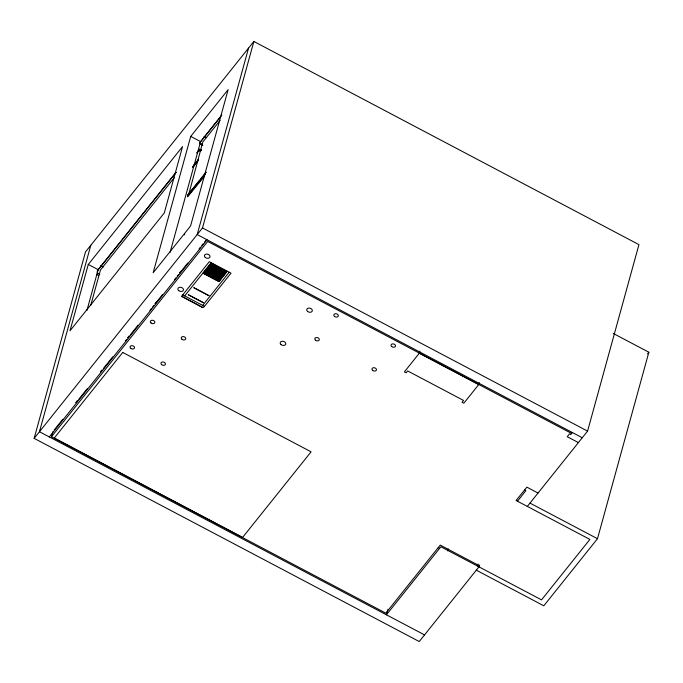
<?xml version="1.0" encoding="UTF-8"?>
<svg xmlns="http://www.w3.org/2000/svg" width="683" height="683" viewBox="0 0 683 683"><rect width="100%" height="100%" fill="white"/><g stroke="black" fill="none" stroke-linecap="round" stroke-linejoin="round"><path stroke-width="1.02" d="M52.856 431.673L51.456 436.744L385.801 613.146L440.236 545.102L479.714 565.934L419.225 641.542L34.15 438.366L85.512 251.882L253.863 41.458L638.938 244.634L587.576 431.118L527.336 506.41M90.822 245.248L39.46 431.733L424.536 634.908M88.286 264.441L70.008 330.785L164.279 212.959L182.549 146.614L88.286 264.441L98.164 269.648L86.92 310.483M98.728 275.633L96.926 274.583M90.745 305.335L100.495 269.93L174.199 177.811M190.719 136.395L153.163 272.756L190.574 225.996L228.131 89.635L190.719 136.395L200.597 141.612L170.101 252.334M197.088 152.685L199.778 149.261L201.485 150.166M204.695 176.001L187.629 196.764L187.885 194.826L205.848 172.372M184.521 234.892L184.692 234.278M248.552 48.092L197.191 234.576L582.266 437.752M34.15 438.366L202.492 227.943L253.863 41.458M203.167 273.183L218.97 281.524L226.927 271.569L218.953 281.567L203.15 273.234L211.124 263.237L226.927 271.569L211.124 263.237M204.302 272.713L219.132 280.482M205.899 270.724L220.729 278.493M206.164 270.391L220.993 278.16M206.428 270.058L221.258 277.827M206.693 269.725L221.523 277.494M206.958 269.392L221.787 277.161M207.222 269.059L222.052 276.828M207.683 268.487L222.513 276.256M207.948 268.154L222.778 275.923M208.213 267.821L223.042 275.591M208.477 267.488L223.307 275.258M208.75 267.164L223.572 274.925M209.015 266.831L223.836 274.6M210.603 264.842L225.433 272.602M210.868 264.509L225.697 272.278M211.132 264.176L225.962 271.945M202.305 307.299A1.426 1.016 15.4 0 0 203.944 307.009L231.008 273.174L209.28 261.709L181.567 296.354L202.305 307.299L181.806 296.302M479.295 382.531L478.732 384.58L463.817 403.218L462.041 402.278L463.526 400.426L407.666 370.946L406.172 372.807L404.396 371.868L419.311 353.231L419.874 351.173M387.944 609.338L386.441 614.802L440.876 546.759L541.534 599.87L589.89 539.425L516.075 500.477L524.587 490.001L525.876 490.684L517.458 501.202M447.681 550.891L448.244 548.842M477.451 566.079L478.015 564.03M478.971 566.864L479.475 565.037M476.316 570.177L543.813 605.795L597.488 538.708L648.85 352.232L613.223 333.432M97.618 270.331L176.052 172.295M199.718 142.696L221.847 115.034M97.08 271.219L176.171 172.364M199.837 142.756L220.669 116.725M220.071 120.447L202.774 142.064L188.517 195.159M196.781 153.009L199.778 149.261M193.562 165.388L198.181 159.617M192.794 166.848L196.755 161.905M192.683 167.267L198.616 159.848M193.041 167.087L197.694 161.273M199.598 180.534L187.885 194.826M200.93 178.869L202.262 177.213M203.594 175.548L206.249 172.218M187.441 196.456L205.404 174.003M75.856 402.577L77.188 400.912M100.486 371.783L101.818 370.118M127.781 337.667L129.113 336.002M155.084 303.542L156.416 301.877M179.714 272.756L181.046 271.091M54.188 430.008L62.827 419.208M76.129 402.586L77.452 400.921M78.784 399.265L87.433 388.456M100.725 371.834L102.057 370.177M103.389 368.513L112.695 356.876M125.331 341.09L126.654 339.425M127.986 337.761L129.318 336.104M130.649 334.439L137.957 325.296M149.927 310.338L151.259 308.673M152.582 307.017L153.914 305.352M155.246 303.687L162.563 294.544M174.524 279.586L175.855 277.93M177.187 276.265L178.519 274.6M179.842 272.944L187.825 262.964M199.129 248.843L200.461 247.178M201.784 245.513L203.116 243.857M204.448 242.192L206.437 239.699M49.33 436.941L207.06 239.784M51.456 436.744L207.7 241.441L571.645 433.466M184.658 295.893L211.201 262.724M202.68 305.395L229.215 272.227M524.587 490.001L526.875 487.15L538.033 493.041M572.388 432.535L570.792 434.533L569.511 433.85L567.231 436.71L578.39 442.593M647.527 353.888L648.85 352.232M204.021 136.352L206.633 137.727M199.624 142.969L202.356 144.412M200.128 143.959L202.86 145.402M199.752 149.355L201.502 150.286M198.762 150.533L200.64 151.524M202.492 227.943L587.576 431.118M419.311 353.231L478.732 384.58M182.745 294.885L204.473 306.343M100.529 265.73L103.133 267.113M97.037 272.833L99.769 274.276M529.991 503.098L597.488 538.708M438.213 547.629L439.596 548.364M204.584 272.329L219.388 280.192L204.584 272.329M204.849 271.996L219.653 279.868L204.849 271.996M205.113 271.672L219.917 279.535L205.113 271.672M205.378 271.339L220.182 279.202L205.378 271.339M205.643 271.006L220.447 278.869L205.643 271.006M207.47 268.726L222.274 276.589L207.47 268.726M209.288 266.447L224.092 274.31L209.288 266.447M209.553 266.114L224.357 273.977L209.553 266.114M209.818 265.781L224.622 273.652L209.818 265.781M210.091 265.456L224.886 273.32L210.091 265.456M210.355 265.124L225.151 272.987L210.355 265.124M211.414 263.792L204.038 273.046L218.859 280.858L226.227 271.612L211.414 263.792M122.744 352.445L54.281 438.016L242.627 537.393L311.089 451.813L122.744 352.445M188.295 294.732L203.346 302.68L188.295 294.732M193.895 287.731L208.947 295.671L193.895 287.731M391.735 346.58A2.28 1.631 15.4 0 0 395.457 346.23A2.28 1.631 15.4 0 0 392.631 343.891A2.28 1.631 15.4 0 0 391.735 346.58M315.503 340.228A2.28 1.631 15.4 0 0 319.217 339.878A2.28 1.631 15.4 0 0 316.391 337.539A2.28 1.631 15.4 0 0 315.503 340.228M334.55 316.408A2.28 1.631 15.4 0 0 338.273 316.058A2.28 1.631 15.4 0 0 335.447 313.719A2.28 1.631 15.4 0 0 334.55 316.408M372.687 370.399A2.28 1.631 15.4 0 0 376.401 370.049A2.28 1.631 15.4 0 0 373.575 367.71A2.28 1.631 15.4 0 0 372.687 370.399M151.063 322.965A2.28 1.631 15.4 0 0 154.785 322.615A2.28 1.631 15.4 0 0 151.95 320.276A2.28 1.631 15.4 0 0 151.063 322.965M130.752 348.356A2.28 1.631 15.4 0 0 134.466 348.006A2.28 1.631 15.4 0 0 131.64 345.675A2.28 1.631 15.4 0 0 130.752 348.356M161.666 364.671A2.28 1.631 15.4 0 0 165.38 364.321A2.28 1.631 15.4 0 0 162.554 361.981A2.28 1.631 15.4 0 0 161.666 364.671M181.977 339.272A2.28 1.631 15.4 0 0 185.699 338.93A2.28 1.631 15.4 0 0 182.873 336.591A2.28 1.631 15.4 0 0 181.977 339.272M205.293 257.457A2.852 2.04 15.4 0 0 209.937 257.021A2.852 2.04 15.4 0 0 206.403 254.102A2.852 2.04 15.4 0 0 205.293 257.457M307.606 311.448A2.852 2.04 15.4 0 0 312.259 311.013A2.852 2.04 15.4 0 0 308.725 308.084A2.852 2.04 15.4 0 0 307.606 311.448M281.072 344.616A2.852 2.04 15.4 0 0 285.725 344.181A2.852 2.04 15.4 0 0 282.19 341.261A2.852 2.04 15.4 0 0 281.072 344.616M178.758 290.634A2.852 2.04 15.4 0 0 183.403 290.198A2.852 2.04 15.4 0 0 179.868 287.27A2.852 2.04 15.4 0 0 178.758 290.634"/></g></svg>
